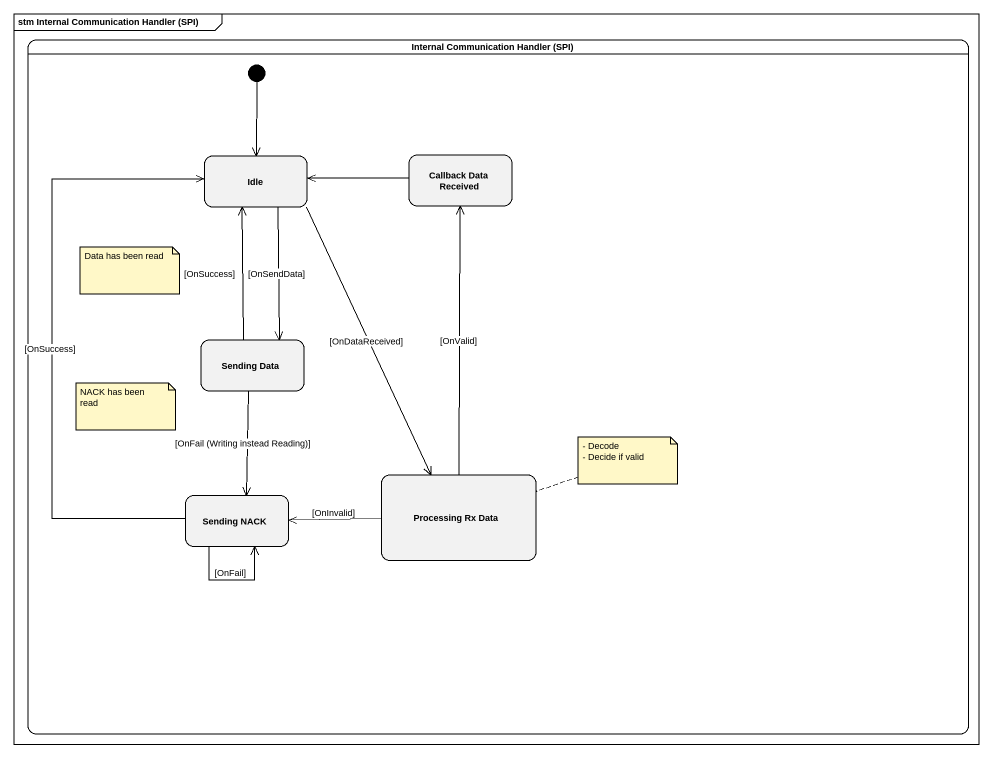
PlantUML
@startuml
mainframe stm Internal Communication Handler (SPI)
hide empty description
state "Internal Communication Handler (SPI)" as Internal_Communication {
  state Idle
  state "Callback Data Received" as Callback_Data_Received
  state "Sending Data" as Sending_Data
  state "Sending NACK" as Sending_NACK
  state "Processing Rx Data" as Processing_Rx_Data
  [*] --> Idle
}
Idle --> Sending_Data : [OnSendData]
Idle --> Processing_Rx_Data : [OnDataReceived]
Callback_Data_Received -left-> Idle
Sending_Data -up-> Idle : [OnSuccess]
Sending_Data --> Sending_NACK : [OnFail (Writing instead Reading)]
Sending_NACK -up-> Idle : [OnSuccess]
Sending_NACK --> Sending_NACK : [OnFail]
Processing_Rx_Data -up-> Callback_Data_Received : [OnValid]
Processing_Rx_Data -left-> Sending_NACK : [OnInvalid]
note as N1
  Data has been read
end note
note as N2
  NACK has been read
end note
note right of Processing_Rx_Data
  - Decode
  - Decide if valid
end note
@enduml
